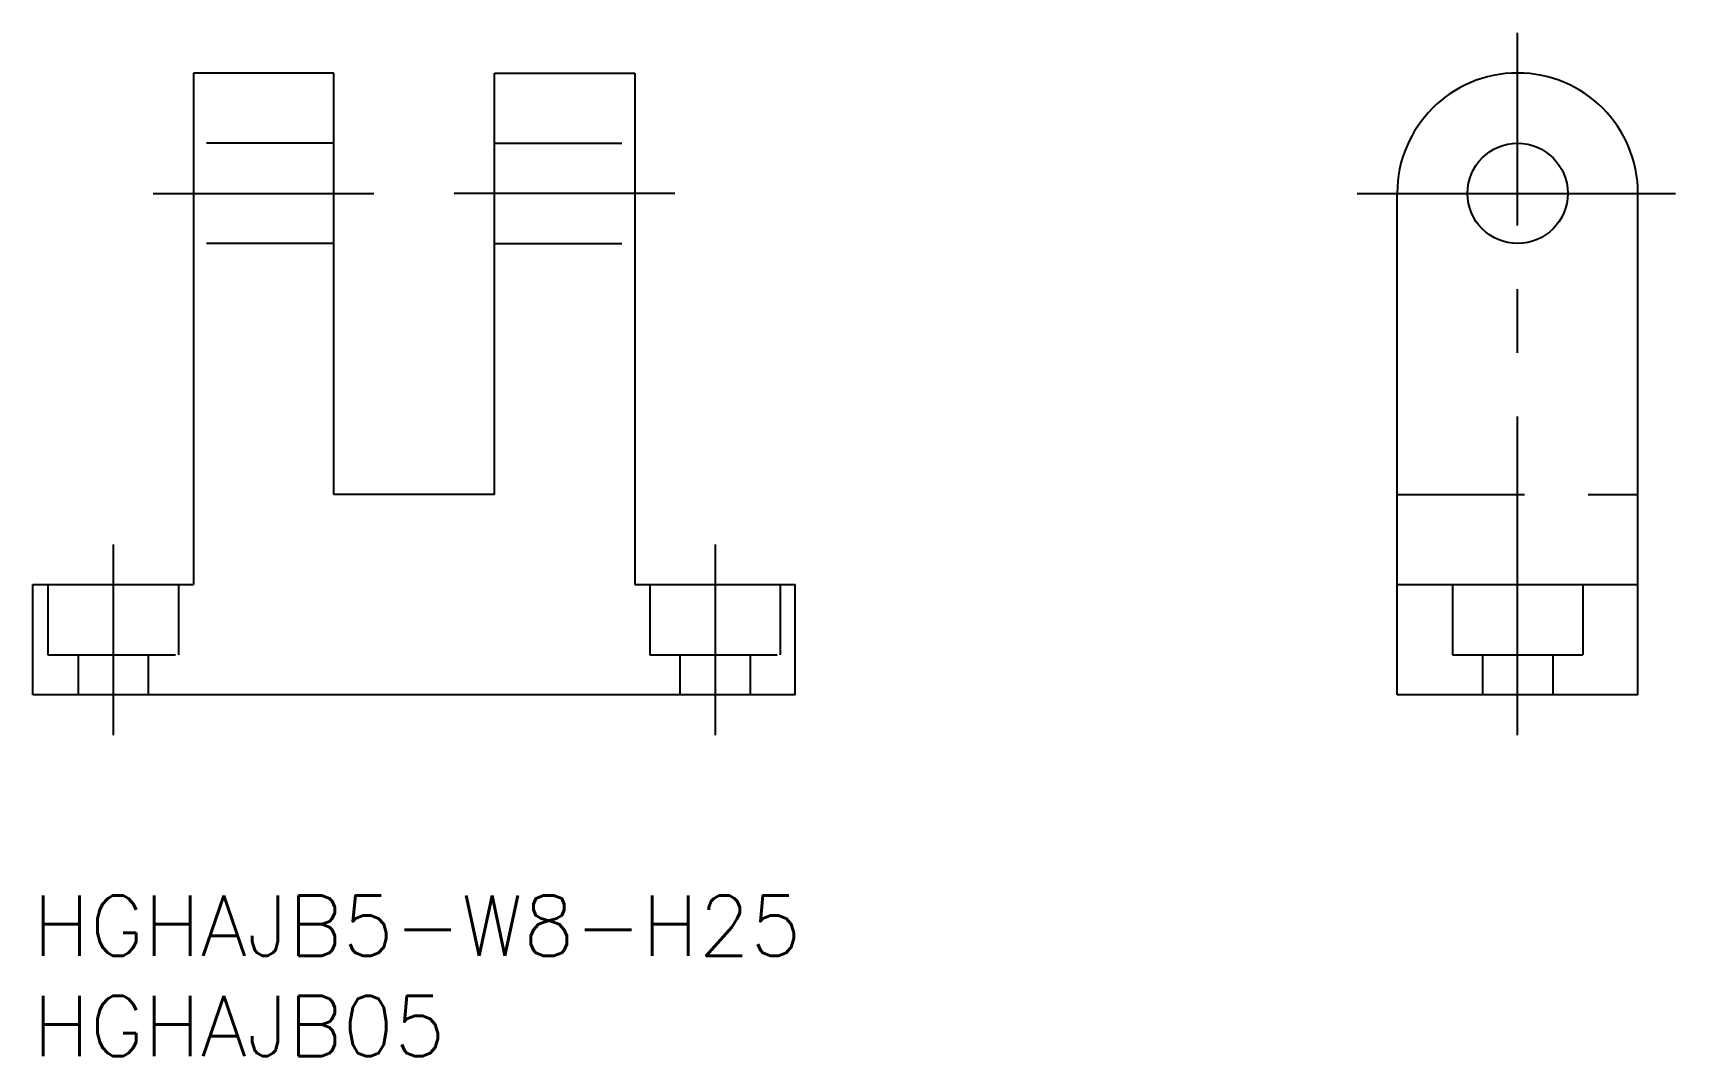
# Model space of a CAD drawing. Extents: x 0 to 82, y -8 to 43.
import ezdxf

# ---------------------------------------------------------------- set-up
doc = ezdxf.new("R2010")
doc.units = 0
doc.header["$LTSCALE"] = 0.5
doc.linetypes.add('CENTER', pattern=[50.8, 31.75, -6.35, 6.35, -6.35])
doc.linetypes.add('DASHED', pattern=[19.05, 12.7, -6.35])
for name, color, linetype in [('MSM_CENTER', 1, 'CENTER'), ('MSM_CONTINUOUS', 7, 'CONTINUOUS'), ('MSM_DASHED', 4, 'DASHED'), ('MSM_PART_NUMBER', 7, 'CONTINUOUS')]:
    doc.layers.add(name, color=color, linetype=linetype)
doc.styles.get("Standard").update_dxf_attribs({"font": 'txt.shx', "height": 3, "bigfont": 'bigfont.shx'})

# ---------------------------------------------------------------- blocks, each defined once
blk = doc.blocks.new('*U2')
at = {"layer": 'MSM_PART_NUMBER'}
blk.add_text('HGHAJB5-W8-H25', height=3, dxfattribs=at).set_placement((0, -3))
blk = doc.blocks.new('*U3')
at = {"layer": 'MSM_PART_NUMBER'}
blk.add_text('HGHAJB05', height=3, dxfattribs=at).set_placement((0, -8))

msp = doc.modelspace()

# ---------------------------------------------------------------- linework, layer by layer
at = {"layer": 'MSM_CENTER'}
for p, q in [((74, 8), (74, 43)), ((6, 35), (17, 35)), ((32, 35), (21, 35)), ((66, 35), (82, 35)), ((4, 17.5), (4, 8)), ((34, 17.5), (34, 8))]:
    msp.add_line(p, q, dxfattribs=at)
at = {"layer": 'MSM_CONTINUOUS'}
for p, q in [((8, 41), (8, 15.5)), ((15, 41), (8, 41)), ((15, 20), (15, 41)), ((23, 20), (23, 41)), ((23, 41), (30, 41)), ((30, 41), (30, 15.5)), ((68, 10), (68, 35)), ((80, 10), (80, 35)), ((23, 20), (15, 20)), ((0, 10), (0, 15.5)), ((0, 15.5), (8, 15.5)), ((30, 15.5), (38, 15.5)), ((38, 10), (38, 15.5)), ((68, 15.5), (80, 15.5)), ((70.75, 15.5), (70.75, 12)), ((77.25, 15.5), (77.25, 12)), ((70.75, 12), (77.25, 12)), ((38, 10), (0, 10)), ((80, 10), (68, 10))]:
    msp.add_line(p, q, dxfattribs=at)
msp.add_circle((74, 35), 2.5, dxfattribs=at)
msp.add_arc((74, 35), 6, 0, 180, dxfattribs=at)
at = {"layer": 'MSM_DASHED'}
for p, q in [((15, 37.5), (8, 37.5)), ((23, 37.5), (30, 37.5)), ((15, 32.5), (8, 32.5)), ((23, 32.5), (30, 32.5)), ((68, 20), (80, 20)), ((0.75, 15.5), (0.75, 12)), ((7.25, 15.5), (7.25, 12)), ((30.75, 15.5), (30.75, 12)), ((37.25, 15.5), (37.25, 12)), ((0.75, 12), (7.25, 12)), ((2.25, 12), (2.25, 10)), ((5.75, 12), (5.75, 10)), ((30.75, 12), (37.25, 12)), ((32.25, 12), (32.25, 10)), ((35.75, 12), (35.75, 10)), ((72.25, 12), (72.25, 10)), ((75.75, 12), (75.75, 10))]:
    msp.add_line(p, q, dxfattribs=at)

# ---------------------------------------------------------------- block references
at = {"layer": 'MSM_CONTINUOUS'}
for name in ['*U2', '*U3']:
    msp.add_blockref(name, (0, 0), dxfattribs=at)

doc.saveas('drawing.dxf')
